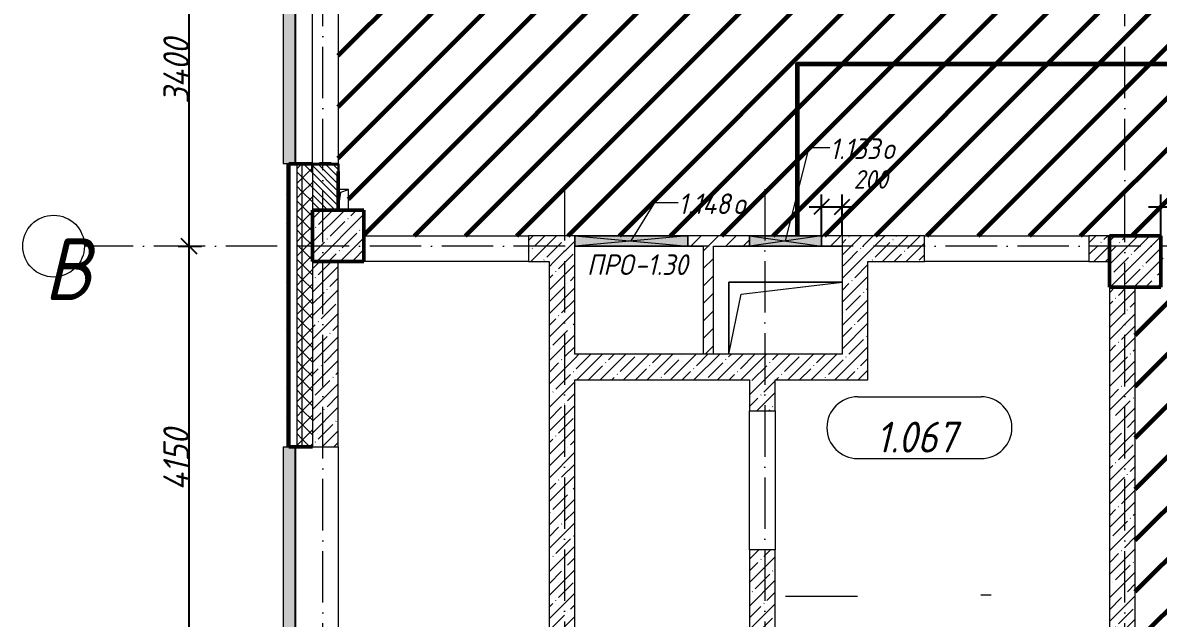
# Model space of a CAD drawing. Header units: millimetres. Extents: x -606178 to 312196, y -19338 to 632709.
# Drawn here: x -431100 to -420056, y 454160 to 459946 of the extents above; entities that cross this region are included whole.
import ezdxf

# ---------------------------------------------------------------- set-up
doc = ezdxf.new("R2010")
doc.units = ezdxf.units.MM
doc.linetypes.add('50_200_ШТРИХ_1Т_ш5_п1_п1_', pattern=[700, 500, -100, 0, -100])
for name, color, linetype, lineweight in [('6.4.1) Окр пт с инж. ПТ2.16', 3, 'Continuous', 60), ('A-____-____-DIMS', 7, 'Continuous', 9), ('A-DETL-GENF-OTLN', 7, 'Continuous', 9), ('A-FLOR-____-OTLN', 7, 'Continuous', 9), ('A-GENM-____-IDEN', 7, 'Continuous', 9), ('A-GENM-____-MCUT', 7, 'Continuous', 25), ('A-GENM-____-OTLN', 7, 'Continuous', 9), ('A-GENM-____-OTLN-1', 7, 'Continuous', 25), ('A-GLAZ-____-IDEN', 7, 'Continuous', 9), ('A-GLAZ-____-OTLN', 7, 'Continuous', 9), ('A-WALL-____-MCUT-1', 7, 'Continuous', 9), ('A-WALL-____-MCUT-2', 7, 'Continuous', 50), ('A-WALL-____-MCUT-3', 7, 'Continuous', 9), ('A-WALL-____-OTLN', 7, 'Continuous', 9), ('A-WALL-____-PATT-1', 7, 'Continuous', 9), ('A-WALL-FNSH-MCUT-1', 7, 'Continuous', 9), ('I-WALL-____-OTLN', 7, 'Continuous', 9), ('S-COLS-____-MCUT', 7, 'Continuous', 50), ('S-COLS-____-OTLN', 7, 'Continuous', 9), ('S-GRID-____-IDEN', 7, 'Continuous', 9), ('S-GRID-____-OTLN-1', 7, '50_200_ШТРИХ_1Т_ш5_п1_п1_', 9)]:
    doc.layers.add(name, color=color, linetype=linetype, lineweight=lineweight)
doc.layers.add('A-AREA-IDEN-1', color=7, linetype='Continuous', lineweight=9, true_color=0x000000)
doc.layers.add('A-GLAZ-____-OTLN-1', color=7, linetype='Continuous', lineweight=9, true_color=0xc0c0c0)
doc.styles.add('ISOCPEUR_I', font='isocpeui.ttf', dxfattribs={"width": 0.9, "height": 2.5})
doc.styles.add('ISOCPEUR_I_10', font='isocpeui.ttf', dxfattribs={"width": 0.9, "height": 180})
doc.styles.add('ISOCPEUR_I_9', font='isocpeui.ttf', dxfattribs={"width": 0.9, "height": 250})
doc.dimstyles.new('ISO-1_8_0_9К_СРЕДНИЙ_Кладочные_3', dxfattribs={"dimscale": 304.8, "dimtxt": 179.276612, "dimasz": 0.492126, "dimexe": 0.393701, "dimexo": 0, "dimgap": 0, "dimtad": 1, "dimdec": 3, "dimrnd": 0.001, "dimdsep": 46, "dimtxsty": 'ISOCPEUR_I_10', "dimblk1": 'OBLIQUE', "dimblk2": 'OBLIQUE', "dimsah": 1, "dimcen": 0.09, "dimdle": 0.393701, "dimazin": 0, "dimtfac": 1, "dimtdec": 4, "dimtix": 1, "dimtmove": 0, "dimatfit": 3, "dimfxl": 1, "dimtvp": 1, "dimtolj": 1, "dimtzin": 0, "dimarcsym": 2})
doc.dimstyles.new('ISO-1_8_0_9К_СРЕДНИЙ_Кладочные_4', dxfattribs={"dimscale": 304.8, "dimtxt": 179.276612, "dimasz": 0.492126, "dimexe": 0.393701, "dimexo": 0, "dimgap": 0, "dimtad": 1, "dimdec": 3, "dimrnd": 0.001, "dimdsep": 46, "dimtxsty": 'ISOCPEUR_I_10', "dimblk1": 'OBLIQUE', "dimblk2": 'OBLIQUE', "dimsah": 1, "dimcen": 0.09, "dimdle": 0.393701, "dimazin": 0, "dimtfac": 1, "dimtdec": 4, "dimtix": 1, "dimtmove": 1, "dimatfit": 3, "dimfxl": 1, "dimtvp": 1, "dimtolj": 1, "dimtzin": 0, "dimarcsym": 2})
doc.dimstyles.new('ISO-2_5_0_9К_БОЛЬШОЙ_ОСИ', dxfattribs={"dimscale": 304.8, "dimtxt": 248.995294, "dimasz": 0.492126, "dimexe": 0.393701, "dimexo": 0, "dimgap": 0, "dimtad": 1, "dimdec": 0, "dimzin": 0, "dimdsep": 46, "dimtxsty": 'ISOCPEUR_I_9', "dimblk1": 'OBLIQUE', "dimblk2": 'OBLIQUE', "dimsah": 1, "dimcen": 0.09, "dimdle": 0.393701, "dimazin": 0, "dimtfac": 1, "dimtdec": 4, "dimtix": 1, "dimtmove": 0, "dimatfit": 3, "dimfxl": 1, "dimtvp": 1, "dimtolj": 1, "dimtzin": 0, "dimarcsym": 2})
pattern_1 = [(45, (-425830.77, 451794.26), (-114.0493, 114.0493), []), (45, (-425716.72, 451794.26), (-114.0493, 114.0493), [201.612, -40.322, 3.353, -36.97])]
pattern_2 = [(45, (-425830.77, 451794.26), (-84.8528, 84.8528), [])]
pattern_3 = [(45, (-425830.77, 451794.26), (-70.7107, 70.7107), []), (135, (-425830.77, 451794.26), (-70.7107, -70.7107), [])]

# ---------------------------------------------------------------- blocks, each defined once
blk = doc.blocks.new('BSC_Колонна _Прямоугольная - 500х500-V92-АР1_План отверстий 1 этажа в осях 1-64_А-ГГ')
at = {"layer": 'S-COLS-____-OTLN'}
h = blk.add_hatch(dxfattribs=at)
h.set_pattern_fill('FP_124', color=256, style=0, pattern_type=2)
h.set_pattern_definition([(45, (-5550, -5831.04), (-114.0493, 114.0493), []), (45, (-5435.95, -5831.04), (-114.0493, 114.0493), [201.613, -40.323, 3.353, -36.97])])
h.paths.add_polyline_path([(-250, -250), (250, -250), (250, 250), (-250, 250)], flags=0)
at = {"layer": 'S-COLS-____-MCUT'}
for p, q in [((250, 250), (-250, 250)), ((-250, 250), (-250, -250)), ((250, -250), (250, 250)), ((-250, -250), (250, -250))]:
    blk.add_line(p, q, dxfattribs=at)
blk = doc.blocks.new('BSC_Колонна _Прямоугольная - 500х500-V148-АР1_План отверстий 1 этажа в осях 1-64_А-ГГ')
at = {"layer": 'S-COLS-____-OTLN'}
h = blk.add_hatch(dxfattribs=at)
h.set_pattern_fill('FP_182', color=256, style=0, pattern_type=2)
h.set_pattern_definition([(45, (2200, -6081.04), (-114.0493, 114.0493), []), (45, (2314.05, -6081.04), (-114.0493, 114.0493), [201.612, -40.322, 3.353, -36.97])])
h.paths.add_polyline_path([(-250, -250), (250, -250), (250, 250), (-250, 250)], flags=0)
at = {"layer": 'S-COLS-____-MCUT'}
for p, q in [((250, 250), (-250, 250)), ((-250, 250), (-250, -250)), ((250, -250), (250, 250)), ((-250, -250), (250, -250))]:
    blk.add_line(p, q, dxfattribs=at)
blk = doc.blocks.new('Фахверк_СКБ_Уголок - 250_2700-27497298-АР1_План отверстий 1 этажа в осях 1-64_А-ГГ')
at = {"layer": 'A-GENM-____-MCUT'}
for p, q in [((200, 181), (125, 181)), ((125, 181), (125, 106)), ((131, 106), (131, 175)), ((131, 175), (200, 175)), ((200, 175), (200, 181)), ((125, 106), (131, 106)), ((131, -6), (125, -6)), ((125, -6), (125, -81)), ((125, -81), (200, -81)), ((131, -75), (131, -6)), ((200, -75), (131, -75)), ((200, -81), (200, -75))]:
    blk.add_line(p, q, dxfattribs=at)
blk = doc.blocks.new('AR_Отверстие прямоугольное _в плите_ - AR_Отверстие прямоугольное _в плите_-V173-АР1_План отверстий 1 этажа в осях 1-64_А-ГГ')
at = {"layer": 'A-GENM-____-OTLN'}
for p, q in [((50, 100), (-50, 100)), ((-50, -100), (-25, 75)), ((-25, 75), (50, 100)), ((50, -100), (50, 100))]:
    blk.add_line(p, q, dxfattribs=at)
blk = doc.blocks.new('AR_Отверстие прямоугольное _в плите_ - AR_Отверстие прямоугольное _в плите_-30552744-АР1_План отверстий 1 этажа в осях 1-64_А-ГГ')
at = {"layer": 'A-GENM-____-OTLN'}
for p, q in [((550, 350), (-550, 350)), ((-550, 350), (-550, -350)), ((-433, 233), (550, 350)), ((-550, -350), (-433, 233))]:
    blk.add_line(p, q, dxfattribs=at)
blk = doc.blocks.new('Отлив_СКБ - Отлив витража_120_НВФ-31885689-АР1_План отверстий 1 этажа в осях 1-64_А-ГГ')
at = {"layer": 'A-GLAZ-____-OTLN-1'}
for points in [[(1800, 2), (1800, 120), (0, 120), (0, 2), (1264, 2)], [(1264, 0), (1800, 0), (1800, 2), (0, 2), (0, 0)]]:
    blk.add_hatch(color=256, dxfattribs=at).paths.add_polyline_path(points, flags=0)
at = {"layer": 'A-GLAZ-____-OTLN'}
for p, q in [((0, 83), (0, 120)), ((1800, 120), (0, 120)), ((1800, 120), (1800, 83)), ((0, 2), (1800, 2)), ((1800, 0), (0, 0))]:
    blk.add_line(p, q, dxfattribs=at)
blk = doc.blocks.new('AR_Отверстие прямоугольное _в стене_ - AR_Отверстие прямоугольное _в стене__ОВ-36788177-АР1_План отверстий 1 этажа в осях 1-64_А-ГГ')
at = {"layer": 'A-GLAZ-____-OTLN'}
blk.add_hatch(color=256, dxfattribs=at).paths.add_polyline_path([(550, -50), (550, 50), (-550, 50), (-550, -50)], flags=0)
at = {"layer": 'A-DETL-GENF-OTLN'}
for p, q in [((-550, -50), (-550, 50)), ((-550, 50), (550, 50)), ((550, 50), (-550, -50)), ((-550, 50), (550, -50)), ((550, 50), (-550, 50)), ((-550, 50), (-550, -50)), ((550, 50), (550, -50)), ((550, -50), (550, 50)), ((550, -50), (-550, -50)), ((-550, -50), (550, -50))]:
    blk.add_line(p, q, dxfattribs=at)
blk = doc.blocks.new('AR_Отверстие прямоугольное _в стене__БезПР - AR_Отверстие прямоугольное _в стене__БезПР-36429042-АР1_План отверстий 1 этажа в осях 1-64_А-ГГ')
at = {"layer": 'A-GLAZ-____-OTLN'}
blk.add_hatch(color=256, dxfattribs=at).paths.add_polyline_path([(350, -50), (350, 50), (-350, 50), (-350, -50)], flags=0)
at = {"layer": 'A-DETL-GENF-OTLN'}
for p, q in [((-350, -50), (-350, 50)), ((-350, 50), (350, 50)), ((350, 50), (-350, -50)), ((-350, 50), (350, -50)), ((350, 50), (-350, 50)), ((-350, 50), (-350, -50)), ((350, 50), (350, -50)), ((350, -50), (350, 50)), ((350, -50), (-350, -50)), ((-350, -50), (350, -50))]:
    blk.add_line(p, q, dxfattribs=at)
at = {"layer": 'A-GLAZ-____-OTLN'}
blk.add_line((350, 50), (-350, 50), dxfattribs=at)
blk = doc.blocks.new('Ось сетки - Круг_Ø6_00__ISO-2_5_0_9K_-25732049-АР1_План отверстий 1 этажа в осях 1-64_А-ГГ')
at = {"layer": 'S-GRID-____-IDEN'}
blk.add_circle((0, 0), 3, dxfattribs=at)
blk = doc.blocks.new('_Oblique')
at = {"color": 0, "linetype": 'ByBlock', "lineweight": -2}
blk.add_line((-0.5, -0.5), (0.5, 0.5), dxfattribs=at)
blk = doc.blocks.new('*D4137')
at = {"layer": 'A-____-____-DIMS', "color": 0, "lineweight": -2, "transparency": 16777216}
for p, q in [((-429482, 453505), (-429482, 457895)), ((-429588, 457775), (-429362, 457775)), ((-429588, 453625), (-429362, 453625))]:
    blk.add_line(p, q, dxfattribs=at)
at = {"layer": 'Defpoints', "color": 0, "transparency": 16777216}
for p in [(-429588, 457775), (-429482, 457775), (-429588, 453625)]:
    blk.add_point(p, dxfattribs=at)
at = {"layer": 'A-____-____-DIMS', "color": 0, "lineweight": -2, "transparency": 16777216, "xscale": 150, "yscale": 150, "zscale": 150}
for p, rotation in [((-429482, 457775), 90), ((-429482, 453625), 270)]:
    blk.add_blockref('_Oblique', p, dxfattribs=dict(at, rotation=rotation))
at = {"layer": 'A-____-____-DIMS', "color": 0, "transparency": 16777216, "insert": (-429607, 455700), "char_height": 250, "width": 724, "attachment_point": 5, "rotation": 90, "style": 'ISOCPEUR_I_9'}
blk.add_mtext('\\A1;4150', dxfattribs=at)
blk = doc.blocks.new('*D4138')
at = {"layer": 'A-____-____-DIMS', "color": 0, "lineweight": -2, "transparency": 16777216}
for p, q in [((-429482, 457655), (-429482, 461295)), ((-429588, 461175), (-429362, 461175)), ((-429588, 457775), (-429362, 457775))]:
    blk.add_line(p, q, dxfattribs=at)
at = {"layer": 'Defpoints', "color": 0, "transparency": 16777216}
for p in [(-429588, 461175), (-429482, 461175), (-429588, 457775)]:
    blk.add_point(p, dxfattribs=at)
at = {"layer": 'A-____-____-DIMS', "color": 0, "lineweight": -2, "transparency": 16777216, "xscale": 150, "yscale": 150, "zscale": 150}
for p, rotation in [((-429482, 461175), 90), ((-429482, 457775), 270)]:
    blk.add_blockref('_Oblique', p, dxfattribs=dict(at, rotation=rotation))
at = {"layer": 'A-____-____-DIMS', "color": 0, "transparency": 16777216, "insert": (-429607, 459475), "char_height": 250, "width": 781.46, "attachment_point": 5, "rotation": 90, "style": 'ISOCPEUR_I_9'}
blk.add_mtext('\\A1;3400', dxfattribs=at)
blk = doc.blocks.new('*D4220')
at = {"layer": 'A-____-____-DIMS', "color": 0, "lineweight": -2, "transparency": 16777216}
for p, q in [((-420031, 457875), (-420031, 458278)), ((-419271, 457875), (-419271, 458278)), ((-420151, 458158), (-419151, 458158))]:
    blk.add_line(p, q, dxfattribs=at)
at = {"layer": 'Defpoints', "color": 0, "transparency": 16777216}
for p in [(-419271, 458158), (-420031, 457875), (-419271, 457875)]:
    blk.add_point(p, dxfattribs=at)
at = {"layer": 'A-____-____-DIMS', "color": 0, "lineweight": -2, "transparency": 16777216, "xscale": 150, "yscale": 150, "zscale": 150, "rotation": 180}
blk.add_blockref('_Oblique', (-420031, 458158), dxfattribs=at)
at = {"layer": 'A-____-____-DIMS', "color": 0, "lineweight": -2, "transparency": 16777216, "xscale": 150, "yscale": 150, "zscale": 150}
blk.add_blockref('_Oblique', (-419271, 458158), dxfattribs=at)
at = {"layer": 'A-____-____-DIMS', "color": 0, "transparency": 16777216, "insert": (-419651, 458250), "char_height": 180, "width": 409.58, "attachment_point": 5, "style": 'ISOCPEUR_I_10'}
blk.add_mtext('\\A1;760', dxfattribs=at)
blk = doc.blocks.new('*D4226')
at = {"layer": 'A-____-____-DIMS', "color": 0, "lineweight": -2, "transparency": 16777216}
for p, q in [((-423331, 457875), (-423331, 458278)), ((-423131, 457875), (-423131, 458278)), ((-423451, 458158), (-423011, 458158))]:
    blk.add_line(p, q, dxfattribs=at)
at = {"layer": 'Defpoints', "color": 0, "transparency": 16777216}
for p in [(-423131, 458158), (-423331, 457875), (-423131, 457875)]:
    blk.add_point(p, dxfattribs=at)
at = {"layer": 'A-____-____-DIMS', "color": 0, "lineweight": -2, "transparency": 16777216, "xscale": 150, "yscale": 150, "zscale": 150, "rotation": 180}
blk.add_blockref('_Oblique', (-423331, 458158), dxfattribs=at)
at = {"layer": 'A-____-____-DIMS', "color": 0, "lineweight": -2, "transparency": 16777216, "xscale": 150, "yscale": 150, "zscale": 150}
blk.add_blockref('_Oblique', (-423131, 458158), dxfattribs=at)
at = {"layer": 'A-____-____-DIMS', "color": 0, "transparency": 16777216, "insert": (-423018, 458514), "char_height": 180, "width": 409.58, "attachment_point": 1, "line_spacing_factor": 1.149209, "style": 'ISOCPEUR_I_10'}
blk.add_mtext('\\A1;200', dxfattribs=at)
blk = doc.blocks.new('AAR_СКБ_Марка_помещения_1_5 ммп - Номер _ Площадь-27962135-АИ_План этажа_Стены_1')
at = {"layer": 'A-AREA-IDEN-1'}
for p, q in [((-2.987, 3), (3.013, 3)), ((-2.987, 0), (3.013, 0))]:
    blk.add_line(p, q, dxfattribs=at)
for centre, start, end in [((-2.987, 1.5), 90, 270), ((3.013, 1.5), 270, 90)]:
    blk.add_arc(centre, 1.5, start, end, dxfattribs=at)

msp = doc.modelspace()

# ---------------------------------------------------------------- hatches: boundary and pattern name
at = {"layer": '6.4.1) Окр пт с инж. ПТ2.16'}
h = msp.add_hatch(dxfattribs=at)
h.set_pattern_fill('ANSI31', color=256, scale=111)
h.paths.add_polyline_path([(-387530.7712, 460775.3011), (-388030.7712, 460775.3011), (-388030.7712, 461025.3011), (-389830.7712, 461025.3011), (-389830.7712, 461019.3011), (-389905.7712, 461019.3011), (-390330.7712, 461023.3811), (-390330.7712, 460925.3011), (-390530.7712, 460925.3011), (-390530.7712, 460775.3011), (-391030.7712, 460775.3011), (-391030.7712, 460925.3011), (-391230.7712, 460925.3011), (-391230.7712, 461025.3011), (-392830.7712, 461025.3011), (-392830.7712, 461019.3011), (-392905.7712, 461019.3011), (-393430.7712, 461022.3011), (-393430.7712, 460925.3011), (-393630.7712, 460925.3011), (-393630.7712, 461025.3011), (-393955.7712, 461025.3011), (-393955.7712, 461019.3011), (-394030.7712, 461019.3011), (-394030.7712, 461025.3011), (-395830.7712, 461025.3011), (-395830.7712, 461019.3011), (-395905.7712, 461019.3011), (-396330.7712, 461023.3811), (-396330.7712, 460925.3011), (-396530.7712, 460925.3011), (-396530.7712, 460775.3011), (-397030.7712, 460775.3011), (-397030.7712, 461025.3011), (-398830.7712, 461025.3011), (-398830.7712, 461019.3011), (-398905.7712, 461019.3011), (-399330.7712, 461023.3811), (-399330.7712, 460925.3011), (-399530.7712, 460925.3011), (-399530.7712, 460775.3011), (-400030.7712, 460775.3011), (-400030.7712, 461025.3011), (-403180.7712, 461025.3011), (-405280.7712, 461025.3011), (-416230.7712, 461025.3011), (-420230.7712, 461025.3011), (-427780.7712, 461025.3011), (-427780.7712, 460775.3011), (-428030.7712, 460775.3011), (-428030.7712, 460450.3011), (-428024.7712, 460450.3011), (-428024.7712, 460375.3011), (-428030.7712, 460375.3011), (-428030.7712, 458575.3011), (-428024.7712, 458575.3011), (-428024.7712, 458500.3011), (-428027.5712, 458325.3011), (-427930.7712, 458325.3011), (-427930.7712, 458125.3011), (-427780.7712, 458125.3011), (-427780.7712, 457875.3011), (-426180.7712, 457875.3011), (-425730.7712, 457875.3011), (-424630.7712, 457875.3011), (-424030.7712, 457875.3011), (-423330.7712, 457875.3011), (-423130.7712, 457875.3011), (-422330.7712, 457875.3011), (-420730.7712, 457875.3011), (-420530.7712, 457875.3011), (-420030.7712, 457875.3011), (-420005.7712, 457876.8011), (-420005.7712, 457881.3011), (-419930.7712, 457881.3011), (-419930.7712, 457875.3011), (-419570.7712, 457875.3011), (-419270.7712, 457875.3011), (-418780.7712, 457875.3011), (-418780.7712, 457881.3011), (-418705.7712, 457881.3011), (-417255.7712, 457875.3011), (-417255.7712, 457881.3011), (-417180.7712, 457881.3011), (-416700.7712, 457875.3011), (-416500.7712, 457875.3011), (-416030.7712, 457875.3011), (-416030.7712, 457881.3011), (-415955.7712, 457881.3011), (-415430.7712, 457875.3011), (-414930.7712, 457875.3011), (-414905.7712, 457876.8011), (-414905.7712, 457881.3011), (-414830.7712, 457881.3011), (-414830.7712, 457875.3011), (-414695.7712, 457875.3011), (-414345.7712, 457875.3011), (-413830.7712, 457875.3011), (-413830.7712, 457881.3011), (-413755.7712, 457881.3011), (-413155.7712, 457875.3011), (-413155.7712, 457881.3011), (-413080.7712, 457881.3011), (-413080.7712, 457875.3011), (-412730.7712, 457875.3011), (-412430.7712, 457875.3011), (-411930.7712, 457875.3011), (-411930.7712, 457881.3011), (-411855.7712, 457881.3011), (-411430.7712, 457875.3011), (-410930.7712, 457875.3011), (-410530.7712, 457875.3011), (-410355.7712, 457875.3011), (-410355.7712, 457881.3011), (-410280.7712, 457881.3011), (-410280.7712, 457875.3011), (-409130.7712, 457875.3011), (-409130.7712, 457881.3011), (-409030.7712, 457881.3011), (-409030.7712, 457875.3011), (-408530.7712, 457875.3011), (-406030.7712, 457875.3011), (-405530.7712, 457875.3011), (-404530.7712, 457875.3011), (-404430.7712, 457875.3011), (-404430.7712, 457175.3011), (-403730.7712, 457175.3011), (-403730.7712, 457875.3011), (-403480.7712, 457875.3011), (-402980.7712, 457875.3011), (-402205.7712, 457875.3011), (-402205.7712, 457881.3011), (-402130.7712, 457881.3011), (-401280.7712, 457875.3011), (-400880.7712, 457875.3011), (-400430.7712, 457875.3011), (-400430.7712, 457881.3011), (-400355.7712, 457881.3011), (-400030.7712, 457875.3011), (-399530.7712, 457875.3011), (-397030.7712, 457875.3011), (-396530.7712, 457875.3011), (-396505.7712, 457876.8011), (-396505.7712, 457881.3011), (-396430.7712, 457881.3011), (-396430.7712, 457875.3011), (-396340.7712, 457875.3011), (-395940.7712, 457875.3011), (-395730.7712, 457875.3011), (-395730.7712, 457881.3011), (-395655.7712, 457881.3011), (-395505.7712, 457875.3011), (-395505.7712, 457881.3011), (-395430.7712, 457881.3011), (-395430.7712, 457875.3011), (-395250.7712, 457875.3011), (-394950.7712, 457875.3011), (-394730.7712, 457875.3011), (-394730.7712, 457881.3011), (-394655.7712, 457881.3011), (-393980.7712, 457875.3011), (-393380.7712, 457875.3011), (-393105.7712, 457875.3011), (-393105.7712, 457881.3011), (-393030.7712, 457881.3011), (-393000.7712, 457875.3011), (-393030.7712, 457875.3011), (-393030.7712, 457835.3011), (-393025.7712, 457835.3011), (-393025.7712, 457675.3011), (-392380.7712, 457675.3011), (-392380.7712, 457875.3011), (-391980.7712, 457875.3011), (-391980.7712, 457675.3011), (-391230.7712, 457675.3011), (-391230.7712, 457744.3011), (-391230.7712, 457806.3011), (-391230.7712, 457881.3011), (-391155.7712, 457881.3011), (-391030.7712, 457875.3011), (-390530.7712, 457875.3011), (-390130.7712, 457875.3011), (-389830.7712, 457875.3011), (-388030.7712, 457875.3011), (-387530.7712, 457875.3011)])
h = msp.add_hatch(dxfattribs=at)
h.set_pattern_fill('ANSI31', color=256, scale=111)
h.paths.add_polyline_path([(-415930.7712, 452325.3011), (-415930.7712, 452375.3011), (-415930.7712, 453725.3011), (-415930.7712, 453925.3011), (-415930.7712, 454151.3011), (-415936.7712, 454151.3011), (-415936.7712, 454599.3011), (-415930.7712, 454625.3011), (-415930.7712, 454725.3011), (-417380.7712, 454725.3011), (-417580.7712, 454725.3011), (-418080.7712, 454725.3011), (-419030.7712, 454725.3011), (-419080.7712, 454725.3011), (-419080.7712, 454825.3011), (-419030.7712, 454825.3011), (-418380.7712, 454825.3011), (-418380.7712, 454975.3011), (-418380.7712, 455175.3011), (-418380.7712, 457275.3011), (-418380.7712, 457575.3011), (-418380.7712, 457675.3011), (-418705.7712, 457675.3011), (-418705.7712, 457669.3011), (-418780.7712, 457669.3011), (-419270.7712, 457675.3011), (-419570.7712, 457675.3011), (-419930.7712, 457675.3011), (-419930.7712, 457669.3011), (-420005.7712, 457669.3011), (-420030.7712, 457675.3011), (-420030.7712, 457375.3011), (-420280.7712, 457375.3011), (-420280.7712, 450375.3011), (-420030.7712, 450375.3011), (-420030.7712, 450225.3011), (-419830.7712, 450225.3011), (-419830.7712, 450125.3011), (-419505.7712, 450125.3011), (-419505.7712, 450131.3011), (-419430.7712, 450131.3011), (-418430.7712, 450125.3011), (-418430.7712, 450131.3011), (-418355.7712, 450131.3011), (-415930.7712, 450126.3268), (-415930.7712, 450351.3011), (-415936.7712, 450351.3011), (-415936.7712, 450799.3011), (-415930.7712, 451795.3011), (-415930.7712, 451995.3011)])
at = {"layer": 'A-WALL-____-PATT-1'}
h = msp.add_hatch(dxfattribs=at)
h.set_pattern_fill('FP_1', color=256, style=0, pattern_type=2)
h.set_pattern_definition(pattern_3)
h.paths.add_polyline_path([(-428380.7712, 449875.3011), (-428380.7712, 454025.3011), (-428430.7712, 454025.3011), (-428430.7712, 449875.3011)], flags=0)
h.paths.add_polyline_path([(-428380.7712, 455825.3011), (-428380.7712, 458575.3011), (-428430.7712, 458575.3011), (-428430.7712, 455825.3011)], flags=0)
h.paths.add_polyline_path([(-428380.7712, 460375.3011), (-428380.7712, 461310.3011), (-428430.7712, 461310.3011), (-428430.7712, 460375.3011)], flags=0)
h = msp.add_hatch(dxfattribs=at)
h.set_pattern_fill('FP_1', color=256, style=0, pattern_type=2)
h.set_pattern_definition(pattern_3)
h.paths.add_polyline_path([(-428380.7712, 449875.3011), (-428280.7712, 449875.3011), (-428280.7712, 454025.3011), (-428380.7712, 454025.3011), (-428380.7712, 452528.7451)], flags=0)
h.paths.add_polyline_path([(-428280.7712, 455825.3011), (-428280.7712, 458500.3011), (-428286.7712, 458500.3011), (-428286.7712, 458575.3011), (-428380.7712, 458575.3011), (-428380.7712, 455825.3011)], flags=0)
h.paths.add_polyline_path([(-428286.7712, 460375.3011), (-428286.7712, 460450.3011), (-428280.7712, 460450.3011), (-428280.7712, 461310.3011), (-428380.7712, 461310.3011), (-428380.7712, 460375.3011)], flags=0)
h = msp.add_hatch(dxfattribs=at)
h.set_pattern_fill('FP_3', color=256, style=0, pattern_type=2)
h.set_pattern_definition([(45, (-425830.77, 451794.26), (-85.5366, 85.5366), []), (45, (-425773.75, 451794.26), (-85.5366, 85.5366), [])])
h.paths.add_polyline_path([(-428510.7712, 449625.3011), (-428510.7712, 454025.3011), (-428530.7712, 454025.3011), (-428530.7712, 449625.3011)], flags=0)
h.paths.add_polyline_path([(-428530.7712, 455825.3011), (-428510.7712, 455825.3011), (-428510.7712, 458575.3011), (-428530.7712, 458575.3011), (-428530.7712, 455968.7211)], flags=0)
h.paths.add_polyline_path([(-428510.7712, 460375.3011), (-428510.7712, 461290.3011), (-428530.7712, 461290.3011), (-428530.7712, 460375.3011)], flags=0)
h = msp.add_hatch(dxfattribs=at)
h.set_pattern_fill('FP_6', color=256, style=0, pattern_type=2)
h.set_pattern_definition([(135, (-425830.77, 451794.26), (-35.35534, -35.35534), [])])
h.paths.add_polyline_path([(-428211.7712, 458125.3011), (-428030.7712, 458125.3011), (-428030.7712, 458569.3011), (-428099.7712, 458569.3011), (-428099.7712, 458575.3011), (-428211.7712, 458575.3011), (-428211.7712, 458569.3011), (-428280.7712, 458569.3011), (-428280.7712, 458125.3011)], flags=0)
h.paths.add_polyline_path([(-428211.7712, 460375.3011), (-428099.7712, 460375.3011), (-428099.7712, 460381.3011), (-428030.7712, 460381.3011), (-428030.7712, 460775.3011), (-428280.7712, 460775.3011), (-428280.7712, 460381.3011), (-428211.7712, 460381.3011)], flags=0)
h = msp.add_hatch(dxfattribs=at)
h.set_pattern_fill('FP_27', color=256, style=0, pattern_type=2)
h.set_pattern_definition(pattern_1)
h.paths.add_polyline_path([(-426180.7712, 457625.3011), (-425730.7712, 457625.3011), (-425730.7712, 457875.3011), (-426180.7712, 457875.3011)], flags=0)
h = msp.add_hatch(dxfattribs=at)
h.set_pattern_fill('FP_4', color=256, style=0, pattern_type=2)
h.set_pattern_definition(pattern_2)
h.paths.add_polyline_path([(-423330.7712, 457775.3011), (-423130.7712, 457775.3011), (-423130.7712, 457875.3011), (-423330.7712, 457875.3011), (-423330.7712, 457859.3011)], flags=0)
h.paths.add_polyline_path([(-424630.7712, 457775.3011), (-424030.7712, 457775.3011), (-424030.7712, 457875.3011), (-424630.7712, 457875.3011), (-424630.7712, 457787.3011)], flags=0)
h = msp.add_hatch(dxfattribs=at)
h.set_pattern_fill('FP_27', color=256, style=0, pattern_type=2)
h.set_pattern_definition(pattern_1)
h.paths.add_polyline_path([(-420530.7712, 457625.3011), (-420530.7712, 457875.3011), (-420730.7712, 457875.3011), (-420730.7712, 457625.3011)], flags=0)
h.paths.add_polyline_path([(-422880.7712, 457625.3011), (-422330.7712, 457625.3011), (-422330.7712, 457875.3011), (-423130.7712, 457875.3011), (-423130.7712, 457625.3011)], flags=0)
h = msp.add_hatch(dxfattribs=at)
h.set_pattern_fill('FP_4', color=256, style=0, pattern_type=2)
h.set_pattern_definition(pattern_2)
h.paths.add_polyline_path([(-424380.7712, 456725.3011), (-424380.7712, 457775.3011), (-424480.7712, 457775.3011), (-424480.7712, 456725.3011)], flags=0)
h = msp.add_hatch(dxfattribs=at)
h.set_pattern_fill('FP_27', color=256, style=0, pattern_type=2)
h.set_pattern_definition(pattern_1)
h.paths.add_polyline_path([(-428280.7712, 449875.3011), (-428030.7712, 449875.3011), (-428030.7712, 454025.3011), (-428280.7712, 454025.3011), (-428280.7712, 452528.7451)], flags=0)
h.paths.add_polyline_path([(-428030.7712, 455825.3011), (-428030.7712, 457625.3011), (-428280.7712, 457625.3011), (-428280.7712, 455825.3011)], flags=0)
h = msp.add_hatch(dxfattribs=at)
h.set_pattern_fill('FP_27', color=256, style=0, pattern_type=2)
h.set_pattern_definition(pattern_1)
h.paths.add_polyline_path([(-425845.7213, 453525.3011), (-425730.7712, 453525.3011), (-425730.7712, 457625.3011), (-425980.7712, 457625.3011), (-425980.7712, 453525.3011)], flags=0)
h = msp.add_hatch(dxfattribs=at)
h.set_pattern_fill('FP_27', color=256, style=0, pattern_type=2)
h.set_pattern_definition(pattern_1)
h.paths.add_polyline_path([(-422880.7712, 456475.3011), (-422880.7712, 457625.3011), (-423130.7712, 457625.3011), (-423130.7712, 456475.3011)], flags=0)
h = msp.add_hatch(dxfattribs=at)
h.set_pattern_fill('FP_27', color=256, style=0, pattern_type=2)
h.set_pattern_definition(pattern_1)
h.paths.add_polyline_path([(-420280.7712, 453525.3011), (-420280.7712, 457375.3011), (-420530.7712, 457375.3011), (-420530.7712, 453525.3011)], flags=0)
h = msp.add_hatch(dxfattribs=at)
h.set_pattern_fill('FP_27', color=256, style=0, pattern_type=2)
h.set_pattern_definition(pattern_1)
h.paths.add_polyline_path([(-423780.7712, 456475.3011), (-423130.7712, 456475.3011), (-423130.7712, 456725.3011), (-425730.7712, 456725.3011), (-425730.7712, 456475.3011), (-424030.7712, 456475.3011)], flags=0)
h = msp.add_hatch(dxfattribs=at)
h.set_pattern_fill('FP_27', color=256, style=0, pattern_type=2)
h.set_pattern_definition(pattern_1)
h.paths.add_polyline_path([(-423780.7712, 453775.3011), (-423780.7712, 454825.3011), (-424030.7712, 454825.3011), (-424030.7712, 453775.3011)], flags=0)
h.paths.add_polyline_path([(-424030.7712, 456175.3011), (-423780.7712, 456175.3011), (-423780.7712, 456475.3011), (-424030.7712, 456475.3011)], flags=0)

# ---------------------------------------------------------------- linework, layer by layer
at = {"layer": '6.4.1) Окр пт с инж. ПТ2.16', "color": 1}
msp.add_lwpolyline([(-340001.2234, 457875.3011), (-340001.2234, 459544.4619), (-423566.7138, 459544.4619), (-423566.7138, 457875.3011)], dxfattribs=at)
at = {"layer": 'A-FLOR-____-OTLN'}
for p, q in [((-424230.7712, 457425.3011), (-423130.7712, 457425.3011)), ((-424230.7712, 456725.3011), (-424230.7712, 457425.3011))]:
    msp.add_line(p, q, dxfattribs=at)
at = {"layer": 'A-GLAZ-____-IDEN'}
for p, q in [((-423680.7712, 457825.3011), (-423452.3021, 458733.7262)), ((-423452.3021, 458733.7262), (-423250.2956, 458733.7262)), ((-425180.7712, 457825.3011), (-424952.3021, 458199.3076)), ((-424952.3021, 458199.3076), (-424723.7102, 458199.3076))]:
    msp.add_line(p, q, dxfattribs=at)
at = {"layer": 'A-WALL-____-MCUT-1'}
for p, q in [((-425730.7712, 457875.3011), (-426180.7712, 457875.3011)), ((-426180.7712, 457875.3011), (-426180.7712, 457625.3011)), ((-423130.7712, 457875.3011), (-423130.7712, 456725.3011)), ((-422330.7712, 457875.3011), (-423130.7712, 457875.3011)), ((-422330.7712, 457625.3011), (-422330.7712, 457875.3011)), ((-420530.7712, 457875.3011), (-420730.7712, 457875.3011)), ((-420730.7712, 457875.3011), (-420730.7712, 457625.3011)), ((-425730.7712, 456725.3011), (-425730.7712, 457775.3011)), ((-428280.7712, 457625.3011), (-428280.7712, 455825.3011)), ((-428030.7712, 455825.3011), (-428030.7712, 457625.3011)), ((-426180.7712, 457625.3011), (-425980.7712, 457625.3011)), ((-425980.7712, 457625.3011), (-425980.7712, 453525.3011)), ((-422880.7712, 456475.3011), (-422880.7712, 457625.3011)), ((-422880.7712, 457625.3011), (-422330.7712, 457625.3011)), ((-420730.7712, 457625.3011), (-420530.7712, 457625.3011)), ((-420530.7712, 457375.3011), (-420530.7712, 453775.3011)), ((-420280.7712, 450375.3011), (-420280.7712, 457375.3011)), ((-423130.7712, 456725.3011), (-425730.7712, 456725.3011)), ((-425730.7712, 453775.3011), (-425730.7712, 456475.3011)), ((-425730.7712, 456475.3011), (-424030.7712, 456475.3011)), ((-424030.7712, 456475.3011), (-424030.7712, 456175.3011)), ((-423780.7712, 456475.3011), (-422880.7712, 456475.3011)), ((-423780.7712, 456175.3011), (-423780.7712, 456475.3011)), ((-424030.7712, 456175.3011), (-423780.7712, 456175.3011)), ((-428280.7712, 455825.3011), (-428030.7712, 455825.3011)), ((-424030.7712, 454825.3011), (-424030.7712, 453775.3011)), ((-423780.7712, 454825.3011), (-424030.7712, 454825.3011)), ((-423780.7712, 453775.3011), (-423780.7712, 454825.3011))]:
    msp.add_line(p, q, dxfattribs=at)
at = {"layer": 'A-WALL-____-MCUT-2'}
for p, q in [((-428510.7712, 455825.3011), (-428510.7712, 458575.3011)), ((-428286.7712, 458575.3011), (-428510.7712, 458575.3011)), ((-428099.7712, 458575.3011), (-428211.7712, 458575.3011)), ((-428030.7712, 458125.3011), (-428030.7712, 458500.3011)), ((-428510.7712, 455825.3011), (-428280.7712, 455825.3011))]:
    msp.add_line(p, q, dxfattribs=at)
at = {"layer": 'A-WALL-____-MCUT-3'}
for p, q in [((-428430.7712, 455825.3011), (-428430.7712, 458575.3011)), ((-428380.7712, 455825.3011), (-428380.7712, 458575.3011)), ((-428280.7712, 458500.3011), (-428280.7712, 458125.3011))]:
    msp.add_line(p, q, dxfattribs=at)
at = {"layer": 'A-WALL-____-OTLN'}
for p, q in [((-428280.7712, 458575.3011), (-428280.7712, 460375.3011)), ((-428030.7712, 460375.3011), (-428030.7712, 458575.3011)), ((-427780.7712, 457875.3011), (-426180.7712, 457875.3011)), ((-422330.7712, 457875.3011), (-420730.7712, 457875.3011)), ((-426180.7712, 457625.3011), (-427780.7712, 457625.3011)), ((-420730.7712, 457625.3011), (-422330.7712, 457625.3011)), ((-424030.7712, 454825.3011), (-424030.7712, 456175.3011)), ((-423780.7712, 456175.3011), (-423780.7712, 454825.3011)), ((-428030.7712, 455825.3011), (-428030.7712, 454025.3011))]:
    msp.add_line(p, q, dxfattribs=at)
at = {"layer": 'A-WALL-FNSH-MCUT-1'}
for p, q in [((-428530.7712, 458575.3011), (-428530.7712, 455825.3011)), ((-428510.7712, 458575.3011), (-428530.7712, 458575.3011)), ((-424030.7712, 457875.3011), (-424630.7712, 457875.3011)), ((-423130.7712, 457875.3011), (-423330.7712, 457875.3011)), ((-424630.7712, 457775.3011), (-424480.7712, 457775.3011)), ((-424480.7712, 457775.3011), (-424480.7712, 456725.3011)), ((-424380.7712, 457775.3011), (-424030.7712, 457775.3011)), ((-424380.7712, 456725.3011), (-424380.7712, 457775.3011)), ((-423330.7712, 457775.3011), (-423130.7712, 457775.3011)), ((-428530.7712, 455825.3011), (-428510.7712, 455825.3011)), ((-421680.7712, 454385.3011), (-421780.7712, 454385.3011))]:
    msp.add_line(p, q, dxfattribs=at)
at = {"layer": 'I-WALL-____-OTLN'}
msp.add_line((-423680.7712, 454375.3011), (-422980.7712, 454375.3011), dxfattribs=at)
at = {"layer": 'S-GRID-____-OTLN-1'}
for p, q in [((-428180.7712, 447311.6528), (-428180.7712, 501675.2188)), ((-420380.7712, 447311.6528), (-420380.7712, 501675.2188)), ((-425830.7712, 458329.2751), (-425830.7712, 447311.6528)), ((-423880.7712, 458329.2751), (-423880.7712, 447311.6528)), ((-335511.9839, 457775.3011), (-430499.5414, 457775.3011))]:
    msp.add_line(p, q, dxfattribs=at)

# ---------------------------------------------------------------- block references
at = {"layer": 'A-AREA-IDEN-1', "xscale": 199.9999999999999, "yscale": 199.9999999999999, "zscale": 199.9999999999999}
msp.add_blockref('AAR_СКБ_Марка_помещения_1_5 ммп - Номер _ Площадь-27962135-АИ_План этажа_Стены_1', (-422381.3399, 455711.4074), dxfattribs=at)
at = {"layer": 'A-GENM-____-OTLN'}
for name, p in [('AR_Отверстие прямоугольное _в плите_ - AR_Отверстие прямоугольное _в плите_-V173-АР1_План отверстий 1 этажа в осях 1-64_А-ГГ', (-427980.7712, 458225.3011)), ('AR_Отверстие прямоугольное _в плите_ - AR_Отверстие прямоугольное _в плите_-30552744-АР1_План отверстий 1 этажа в осях 1-64_А-ГГ', (-423680.7712, 457075.3011))]:
    msp.add_blockref(name, p, dxfattribs=at)
at = {"layer": 'A-GENM-____-OTLN-1', "rotation": 269.9999999999999}
msp.add_blockref('Фахверк_СКБ_Уголок - 250_2700-27497298-АР1_План отверстий 1 этажа в осях 1-64_А-ГГ', (-428205.7712, 458700.3011), dxfattribs=at)
at = {"layer": 'A-GLAZ-____-OTLN', "rotation": 90}
for p in [(-428447.7712, 458575.3011), (-428447.7712, 454025.3011)]:
    msp.add_blockref('Отлив_СКБ - Отлив витража_120_НВФ-31885689-АР1_План отверстий 1 этажа в осях 1-64_А-ГГ', p, dxfattribs=at)
at = {"layer": 'A-GLAZ-____-OTLN'}
for name, p in [('AR_Отверстие прямоугольное _в стене_ - AR_Отверстие прямоугольное _в стене__ОВ-36788177-АР1_План отверстий 1 этажа в осях 1-64_А-ГГ', (-425180.7712, 457825.3011)), ('AR_Отверстие прямоугольное _в стене__БезПР - AR_Отверстие прямоугольное _в стене__БезПР-36429042-АР1_План отверстий 1 этажа в осях 1-64_А-ГГ', (-423680.7712, 457825.3011))]:
    msp.add_blockref(name, p, dxfattribs=at)
at = {"layer": 'S-COLS-____-OTLN'}
for name, p in [('BSC_Колонна _Прямоугольная - 500х500-V148-АР1_План отверстий 1 этажа в осях 1-64_А-ГГ', (-428030.7712, 457875.3011)), ('BSC_Колонна _Прямоугольная - 500х500-V92-АР1_План отверстий 1 этажа в осях 1-64_А-ГГ', (-420280.7712, 457625.3011))]:
    msp.add_blockref(name, p, dxfattribs=at)
at = {"layer": 'S-GRID-____-IDEN', "xscale": 99.99999999999993, "yscale": 99.99999999999993, "zscale": 99.99999999999993, "rotation": 89.99999999999982}
msp.add_blockref('Ось сетки - Круг_Ø6_00__ISO-2_5_0_9K_-25732049-АР1_План отверстий 1 этажа в осях 1-64_А-ГГ', (-430799.5414, 457775.3011), dxfattribs=at)

# ---------------------------------------------------------------- texts
at = {"layer": 'A-AREA-IDEN-1', "insert": (-422406.769, 455769.7372), "char_height": 300, "width": 900, "attachment_point": 8, "line_spacing_factor": 1.139951, "style": 'ISOCPEUR_I'}
msp.add_mtext('\\pxqc,t8.46667,16.93333,25.4,33.86667,42.33333,50.8,59.26667,67.73333,76.2,84.66667,93.13333,101.6,110.06667,118.53333,127,135.46667,143.93333,152.4,160.86667,169.33333,177.8,186.26667,194.73333,203.2,211.66667,220.13333,228.6,237.06667,245.53333,254,262.46667,270.93333;{1.067}', dxfattribs=at)
at = {"layer": 'A-GENM-____-IDEN', "char_height": 200, "attachment_point": 1, "style": 'ISOCPEUR_I_9'}
for s, insert, width in [('ПРО', (-425611.8463, 457695.0913), 562.784625), ('-1.30', (-425147.5026, 457695.0913), 663.79725)]:
    msp.add_mtext(s, dxfattribs=dict(at, insert=insert, width=width))
at = {"layer": 'A-GLAZ-____-IDEN', "char_height": 200, "attachment_point": 1, "style": 'ISOCPEUR_I_9'}
for s, insert, width in [('1.133', (-423250.2956, 458821.3407), 620.506125), ('\\fISOCPEUR|b0|i1|c204|p34|;\\W.9;о', (-422738.3268, 458821.3407), 158.734125), ('1.148', (-424723.7102, 458286.9221), 649.366875), ('\\fISOCPEUR|b0|i1|c204|p34|;\\W.9;о', (-424187.9289, 458286.9221), 158.734125)]:
    msp.add_mtext(s, dxfattribs=dict(at, insert=insert, width=width))
at = {"layer": 'S-GRID-____-IDEN', "insert": (-430892.3619, 457851.377), "char_height": 600, "width": 223.670812, "attachment_point": 1, "style": 'ISOCPEUR_I'}
msp.add_mtext('\\fISOCPEUR|b0|i1|c204|p34|;\\W.9;В', dxfattribs=at)

# ---------------------------------------------------------------- dimensions: what is measured, and where the dimension line sits
at = {"layer": 'A-____-____-DIMS'}
for base, p1, p2, override, picture, middle in [((-429482.1668, 461175.3011), (-429588.2328, 457775.3011), (-429588.2328, 461175.3011), {"dimpost": '<>', "dimfxl": 3400}, '*D4138', (-429607.1668, 459475.3011)), ((-429482.1668, 457775.3011), (-429588.2328, 453625.3011), (-429588.2328, 457775.3011), {"dimpost": '<>', "dimfxl": 4150}, '*D4137', (-429607.1668, 455700.3011))]:
    dim = msp.add_linear_dim(base=base, p1=p1, p2=p2, angle=90, dimstyle='ISO-2_5_0_9К_БОЛЬШОЙ_ОСИ', override=override, dxfattribs=at)
    dim.commit()
    dim.dimension.update_dxf_attribs({"geometry": picture, "text_midpoint": middle})
dim = msp.add_linear_dim(base=(-423130.7712, 458158.4751), p1=(-423330.7712, 457875.3011), p2=(-423130.7712, 457875.3011), dimstyle='ISO-1_8_0_9К_СРЕДНИЙ_Кладочные_4', override={"dimpost": '<>', "dimfxl": 200}, dxfattribs=at)
dim.commit()
dim.dimension.update_dxf_attribs({"geometry": '*D4226', "text_midpoint": (-422812.8793, 458273.6371), "dimtype": 160})
dim = msp.add_linear_dim(base=(-419270.7712, 458158.4751), p1=(-420030.7712, 457875.3011), p2=(-419270.7712, 457875.3011), dimstyle='ISO-1_8_0_9К_СРЕДНИЙ_Кладочные_3', override={"dimpost": '<>', "dimfxl": 760}, dxfattribs=at)
dim.commit()
dim.dimension.update_dxf_attribs({"geometry": '*D4220', "text_midpoint": (-419650.7712, 458249.6342)})

doc.saveas('drawing.dxf')
